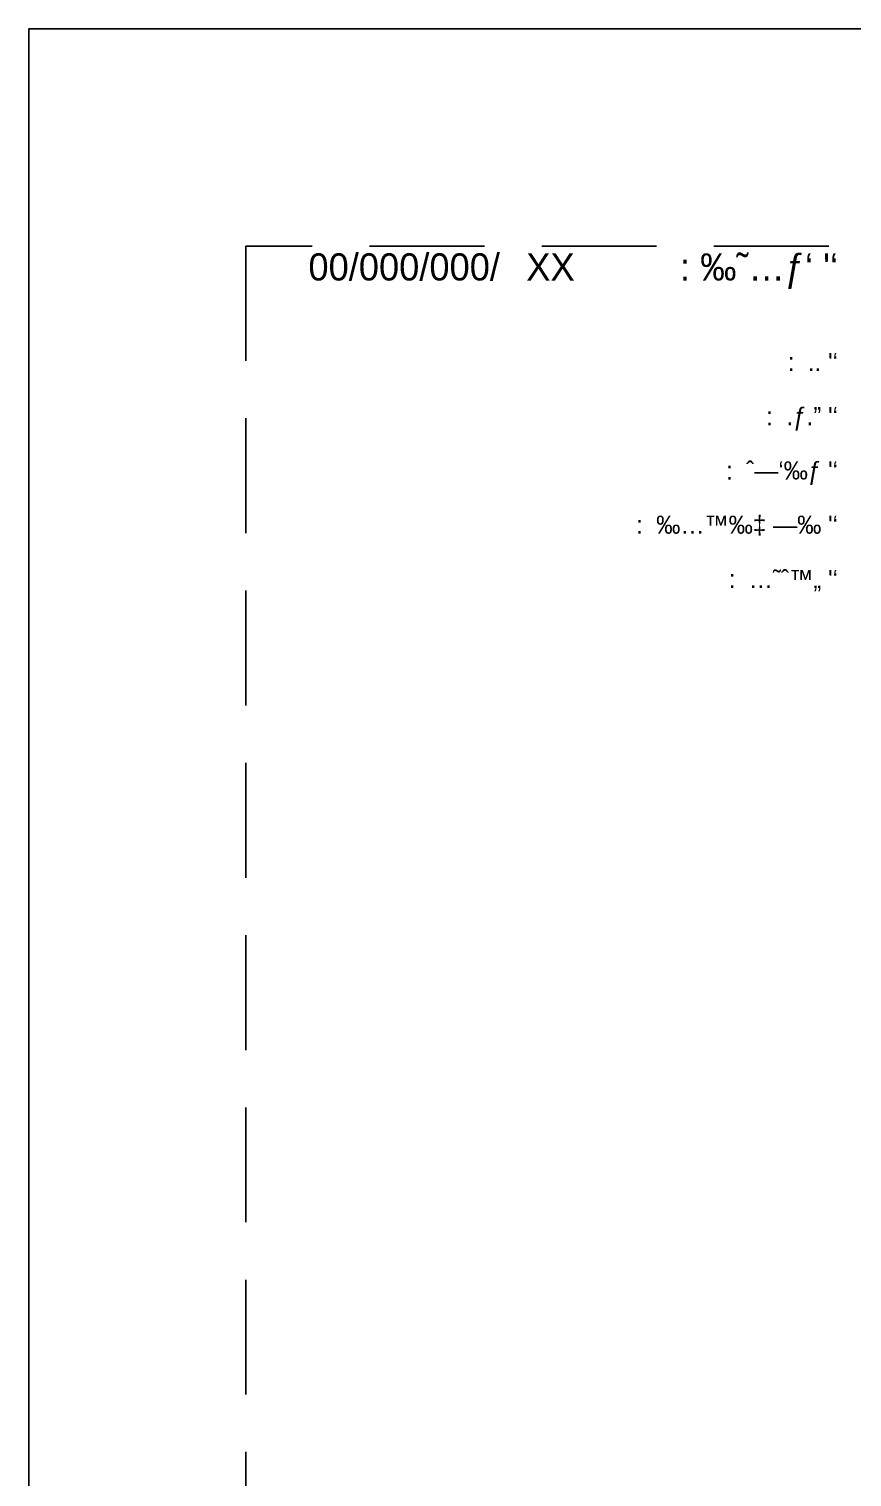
# Model space of a CAD drawing. Extents: x 180421 to 182279, y 668879 to 669787.
# Drawn here: x 180434.7 to 180548.6, y 669479.9 to 669680 of the extents above; entities that cross this region are included whole.
import ezdxf
from ezdxf.enums import TextEntityAlignment as Align

# ---------------------------------------------------------------- set-up
doc = ezdxf.new("R2010")
doc.units = 0
doc.header["$LTSCALE"] = 2.5
doc.header["$MEASUREMENT"] = 0
doc.linetypes.add('HIDDEN', pattern=[9.525, 6.35, -3.175])
doc.layers.get('0').update_dxf_attribs({"linetype": 'CONTINUOUS'})
for name, color, linetype in [('DFS', 2, 'CONTINUOUS'), ('DRWS006', 2, 'CONTINUOUS'), ('DRWT001', 2, 'CONTINUOUS')]:
    doc.layers.add(name, color=color, linetype=linetype)
doc.styles.add('HEBTXT', font='HEBTXT.shx')
doc.styles.add('MD-2010', font='hebtxt.shx', dxfattribs={"height": 1.25})

# ---------------------------------------------------------------- blocks, each defined once
blk = doc.blocks.new('SU77_10')
at = {"color": 2, "style": 'HEBTXT'}
for s, height, p in [(": ‰˜…ƒ‘ '‘", 3, (62.5, -3)), (":  .. '‘", 2, (62.5, -13)), (":  .ƒ.” '‘", 2, (62.5, -19)), (":  ˆ—‘‰ƒ '‘", 2, (62.5, -25)), (":  ‰…™‰‡ —‰ '‘", 2, (62.5, -31)), (":  …˜ˆ™„ '‘", 2, (62.5, -37))]:
    blk.add_text(s, height=height, dxfattribs=at).set_placement(p, align=Align.RIGHT)
for tag, p in [('MS_MM', (30.48, -13)), ('MS_PD', (30.48, -19)), ('MS_D', (30.48, -25)), ('MS_TH', (30.48, -31)), ('MS_SHT', (30.48, -37))]:
    blk.add_attdef(tag, text='', height=2, dxfattribs=at).set_placement(p, align=Align.RIGHT)

msp = doc.modelspace()

# ---------------------------------------------------------------- linework, layer by layer
at = {"color": 2}
for p, q in [((181309.7, 669680.03), (180434.7, 669680.03)), ((180434.7, 669680.03), (180434.7, 668930.03))]:
    msp.add_line(p, q, dxfattribs=at)
at = {"color": 30, "linetype": 'HIDDEN'}
for p, q in [((181259.7, 669650.03), (180464.7, 669650.03)), ((180464.7, 669650.03), (180464.7, 668960.03))]:
    msp.add_line(p, q, dxfattribs=at)

# ---------------------------------------------------------------- block references
at = {"layer": 'DRWT001', "xscale": 1.25, "yscale": 1.25, "zscale": 1.25}
msp.add_blockref('SU77_10', (180468.49, 669649.01), dxfattribs=at)

# ---------------------------------------------------------------- texts
at = {"layer": 'DFS', "style": 'HEBTXT'}
msp.add_text('XX', height=3.75, dxfattribs=at).set_placement((180503.49, 669645.26))
at = {"layer": 'DRWS006', "color": 2, "style": 'MD-2010'}
msp.add_text('00/000/000/', height=3.75, dxfattribs=at).set_placement((180499.85, 669645.27), align=Align.RIGHT)

doc.saveas('drawing.dxf')
